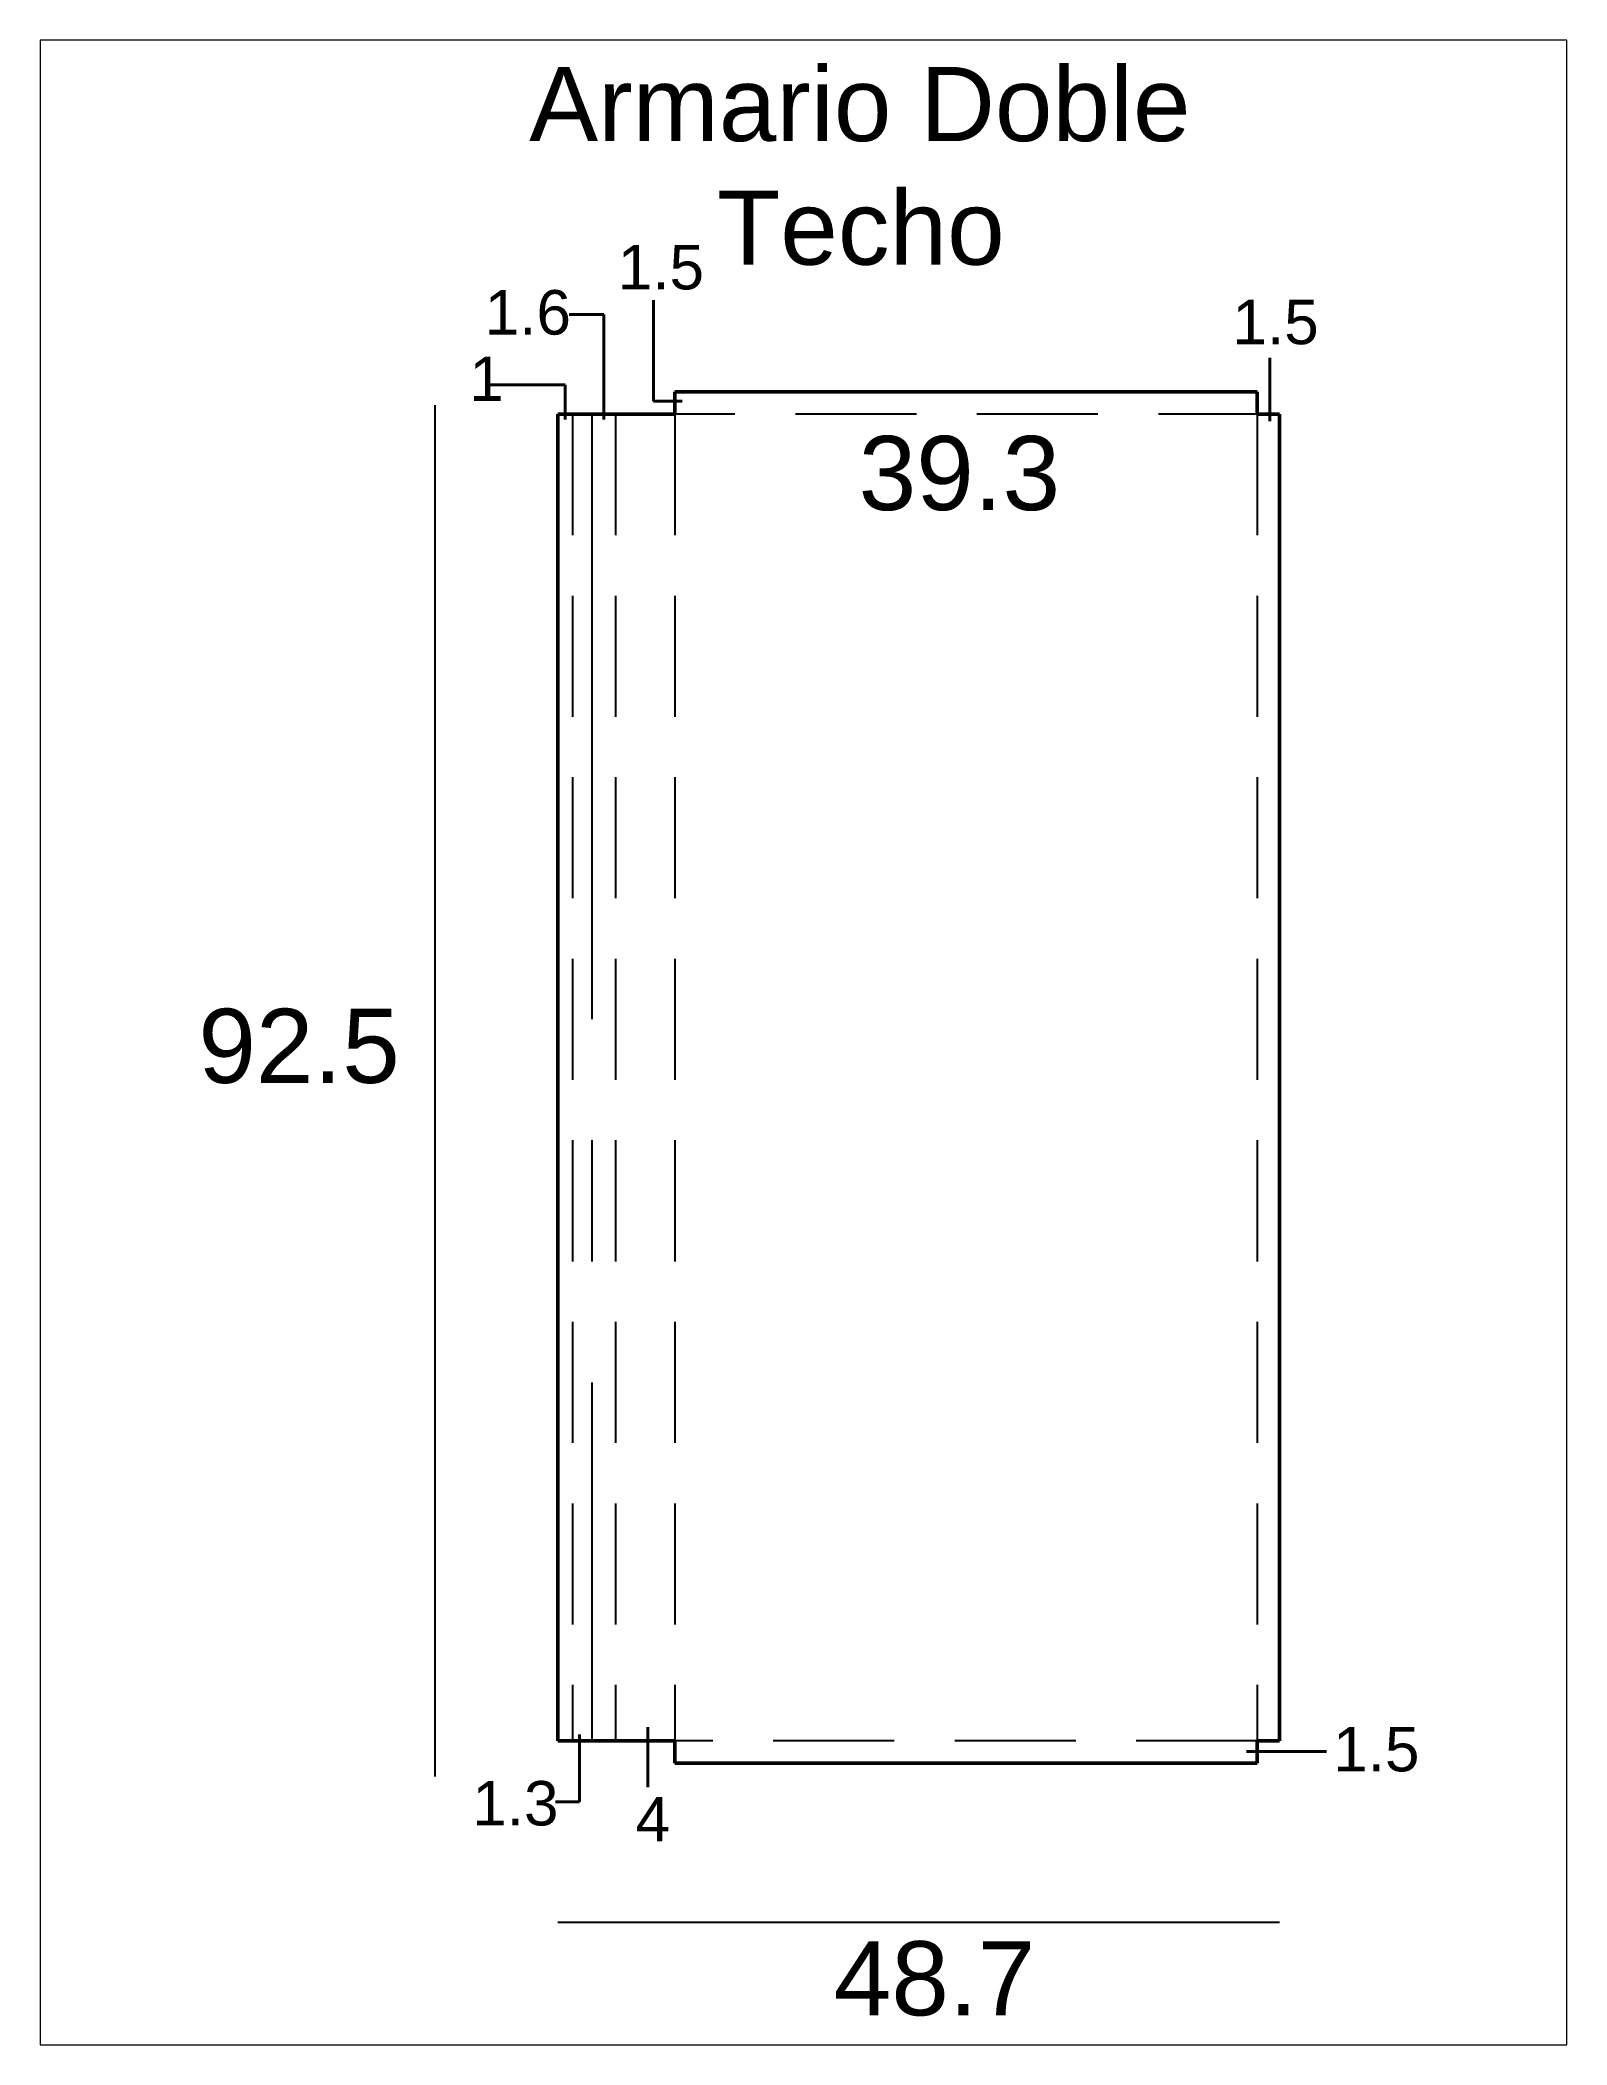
# Paper-space layout 'Layout1' of a CAD drawing. Header units: millimetres. Extents: x 0 to 203, y 0 to 267.
# The model-space entities are those that its viewports show. They can reach past a viewport. Long polylines and large blocks are cut down to what shows.
import ezdxf

# ---------------------------------------------------------------- set-up
doc = ezdxf.new("R2010")
doc.units = ezdxf.units.MM
doc.header["$LTSCALE"] = 0.25
doc.linetypes.add('CENTERX2', pattern=[101.6, 63.5, -12.7, 12.7, -12.7])
doc.linetypes.add('DASHED', pattern=[19.05, 12.7, -6.35])
doc.styles.get("Standard").update_dxf_attribs({"font": 'arial.ttf'})

msp = doc.modelspace()

# ---------------------------------------------------------------- linework, layer by layer
at = {"lineweight": 40}
for p, q in [((3223.3, 1289.2), (3223.3, 1357.3)), ((3189.9, 1347.8), (3166.5, 1347.8)), ((3189.9, 1277), (3189.9, 1347.8)), ((3639.2, 1275.8), (3639.2, 1318.6)), ((3163.7, 1300.4), (3113.1, 1300.4)), ((3163.7, 1277), (3163.7, 1300.4)), ((3242.7, 1289.2), (3223.3, 1289.2)), ((3219.6, 394.9), (3219.6, 354.4)), ((3173.5, 389.9), (3173.5, 344.4)), ((3623.5, 378.3), (3677.4, 378.3)), ((3173.5, 344.4), (3157.1, 344.4))]:
    msp.add_line(p, q, dxfattribs=at)
for p, q in [((3075.7, 1286.6), (3075.7, 361.6)), ((3158.7, 263.2), (3645.7, 263.2))]:
    msp.add_line(p, q)
at = {"color": 150, "lineweight": 50}
for p, q in [((3237.7, 1280.5), (3237.7, 1295.5)), ((3630.7, 1295.5), (3630.7, 1280.5)), ((3158.7, 1280.5), (3237.7, 1280.5)), ((3645.7, 1280.5), (3630.7, 1280.5)), ((3237.7, 385.5), (3158.7, 385.5)), ((3237.7, 370.5), (3237.7, 385.5)), ((3630.7, 370.5), (3630.7, 385.5)), ((3630.7, 385.5), (3645.7, 385.5))]:
    msp.add_line(p, q, dxfattribs=at)
at = {"color": 3, "linetype": 'DASHED'}
for p, q in [((3168.7, 1280.5), (3168.7, 385.5)), ((3197.7, 1280.5), (3197.7, 385.5)), ((3237.7, 1280.5), (3237.7, 385.5)), ((3645.7, 1280.5), (3237.7, 1280.5)), ((3630.7, 1280.5), (3630.7, 385.5)), ((3630.7, 385.5), (3237.7, 385.5))]:
    msp.add_line(p, q, dxfattribs=at)
at = {"color": 6, "linetype": 'CENTERX2'}
msp.add_line((3181.7, 1280.5), (3181.7, 385.5), dxfattribs=at)
at = {"color": 150, "lineweight": 50}
for points in [[(3630.7, 1295.5), (3237.7, 1295.5)], [(3158.7, 1280.5), (3158.7, 385.5)], [(3645.7, 385.5), (3645.7, 1280.5)], [(3237.7, 370.5), (3630.7, 370.5)]]:
    msp.add_lwpolyline(points, dxfattribs=at)

# ---------------------------------------------------------------- texts
at = {"attachment_point": 1}
for s, width, insert, char_height in [('\\pi38.911;Armario Doble\\P\\pi165.72;Techo', 521.342, (3100.5, 1514.7), 50), ('1.5', 38.977, (3199.2, 1394.7), 30), ('1.6', 40.878, (3109.4, 1364.2), 30), ('1.5', 68.454, (3614, 1357.7), 30), ('1', 40.692, (3099, 1319.4), 30), ('39.3', 81.692, (3361.8, 1265.8), 50), ('92.5', 275.021, (2916.2, 879.4), 50), ('1.5', 34.018, (3682, 395), 30), ('1.3', 32.614, (3101, 358.5), 30), ('4', 40.841, (3211.2, 347.7), 30), ('48.7', 194.329, (3345, 250.4), 50)]:
    msp.add_mtext_dynamic_manual_height_columns(s, width=width, gutter_width=12.5, heights=[0], dxfattribs=dict(at, insert=insert, char_height=char_height))

psp = doc.layouts.get("Layout1")

# ---------------------------------------------------------------- viewports
at = {"layer": '0'}
psp.add_viewport(center=(101.6, 133.35), size=(203.2, 266.7), view_center_point=(3324.56, 856.66), view_height=1352.369, dxfattribs=at)

doc.saveas('drawing.dxf')
